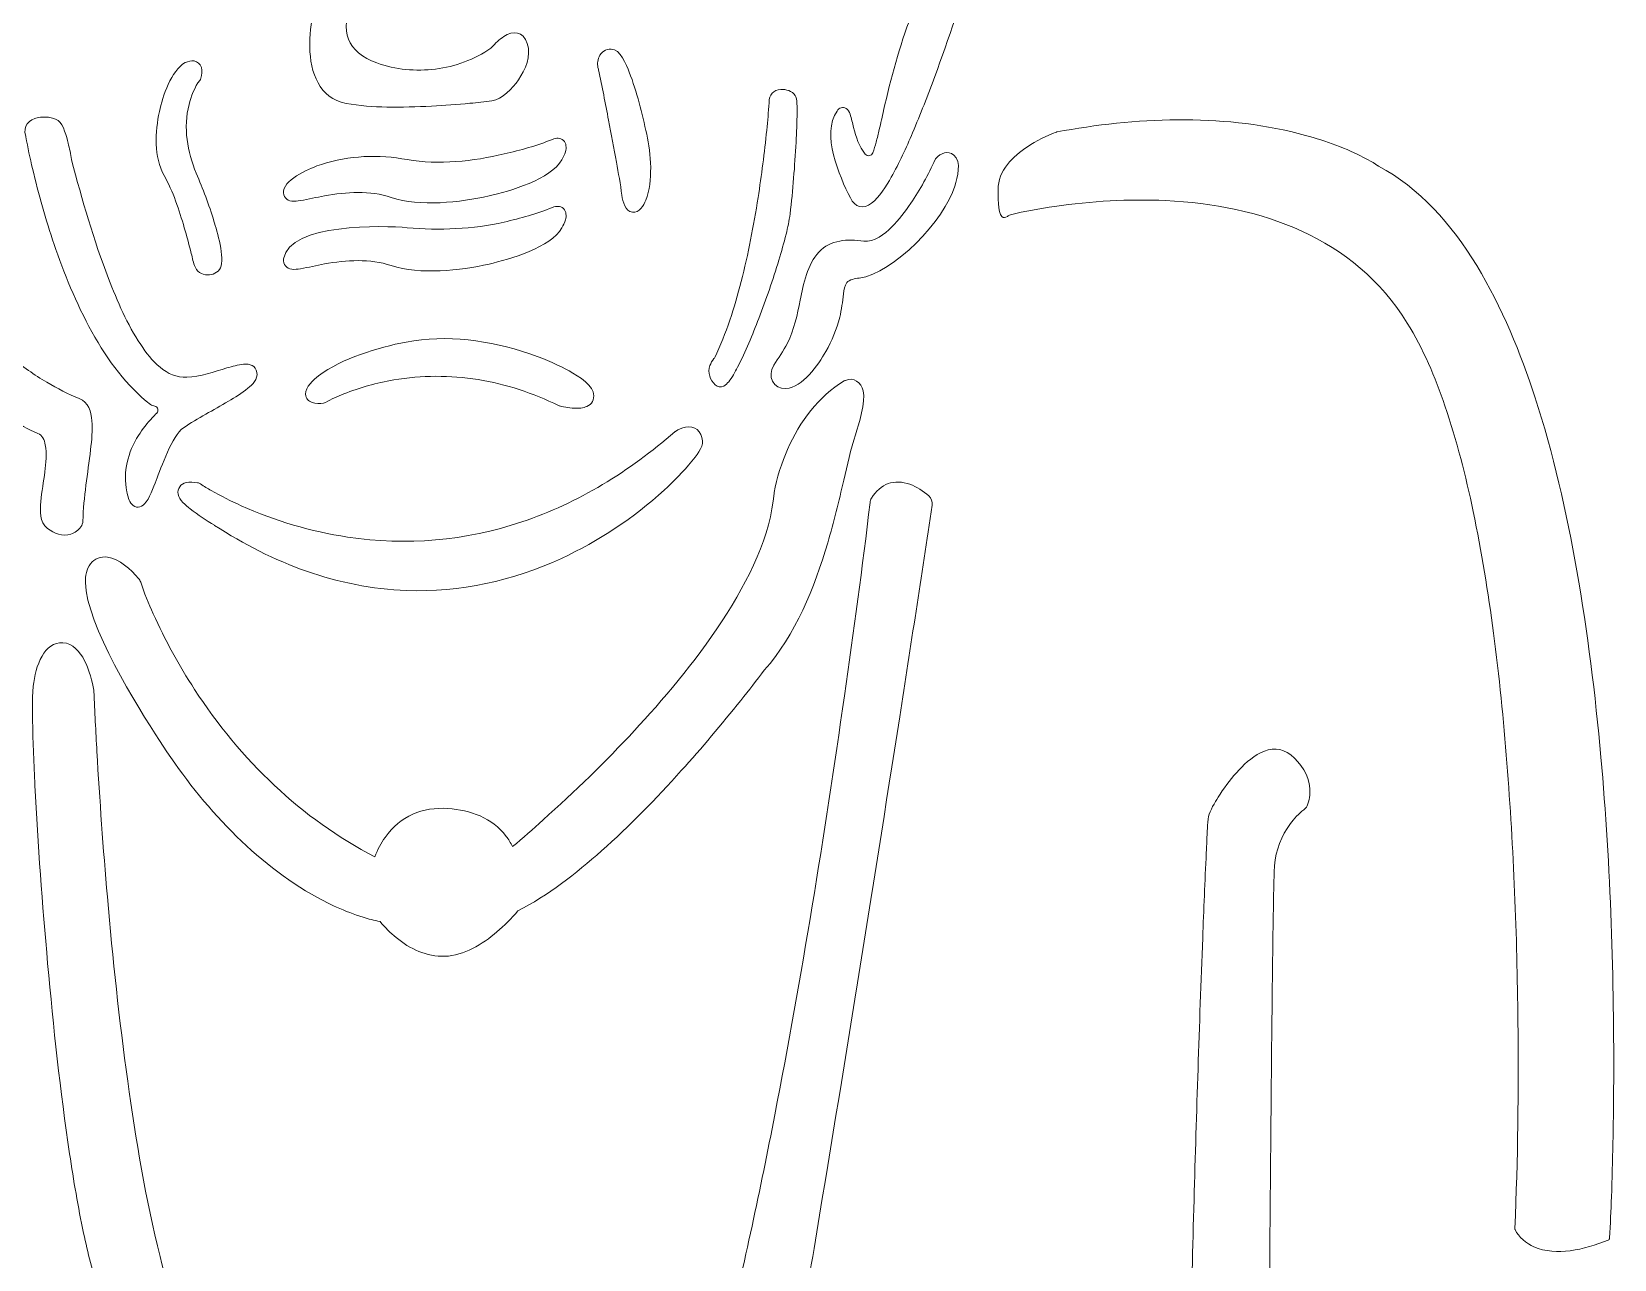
# Model space of a CAD drawing. Header units: millimetres. Extents: x -347 to 341, y -476 to 479.
# Drawn here: x -96.1 to 177.7, y 77.8 to 290.2 of the extents above; entities that cross this region are included whole.
import ezdxf

# ---------------------------------------------------------------- set-up
doc = ezdxf.new("R2010")
doc.units = ezdxf.units.MM
doc.header["$MEASUREMENT"] = 0
doc.layers.add('Layer 1', color=7, linetype='Continuous')

msp = doc.modelspace()

# ---------------------------------------------------------------- linework, layer by layer
at = {"layer": 'Layer 1', "color": 250, "lineweight": 9}
for points, knots in [([(-40.3305, 295.5556), (-34.9141, 301.8004), (-33.363, 315.746), (-32.7954, 323.9153), (-32.4737, 328.5502), (-32.3494, 333.1986), (-32.3734, 337.8457), (-32.3825, 339.8655), (-32.4098, 341.8869), (-32.5072, 343.904), (-32.5163, 344.1284), (-32.5828, 344.2983), (-32.7285, 344.4639), (-33.7911, 345.6886), (-35.1797, 345.8299), (-36.2011, 344.4804), (-36.594, 343.9601), (-36.9218, 343.2361), (-37.0978, 342.6032), (-37.1208, 342.5198), (-37.1295, 342.4485), (-37.1312, 342.362), (-37.166, 338.6985), (-37.5272, 335.0272), (-37.9506, 331.3927), (-38.4638, 326.9916), (-39.1223, 322.6132), (-39.9024, 318.2607), (-40.6126, 314.2891), (-41.411, 310.3296), (-42.4429, 306.4353), (-42.8297, 304.9801), (-43.2487, 303.532), (-43.7602, 302.1163), (-44.0714, 301.2527), (-44.44, 300.2753), (-44.9485, 299.5211), (-47.0369, 296.41), (-48.0792, 291.2819), (-48.0066, 287.5258), (-47.9214, 283.1473), (-46.3628, 278.6506), (-41.7357, 277.7796), (-39.4152, 277.3471), (-37.0204, 277.2106), (-34.6651, 277.1606), (-32.0882, 277.1072), (-29.5082, 277.1741), (-26.9343, 277.3093), (-24.7142, 277.4262), (-22.4984, 277.5914), (-20.284, 277.8039), (-19.014, 277.9252), (-17.7423, 278.0468), (-16.4793, 278.2364), (-14.7372, 278.4945), (-12.8918, 280.4295), (-11.9039, 281.8455), (-10.7004, 283.5693), (-9.6533, 286.0141), (-10.3618, 288.1556), (-11.0646, 290.2713), (-12.7688, 290.426), (-14.4517, 289.3273), (-15.191, 288.8462), (-15.9194, 288.1708), (-16.5023, 287.497), (-16.5509, 287.444), (-16.5962, 287.4028), (-16.6553, 287.3602), (-19.4678, 285.3387), (-22.8748, 284.1565), (-26.2545, 283.7318), (-29.6251, 283.3037), (-33.2005, 283.5997), (-36.4089, 284.7894), (-41.4624, 286.6591), (-43.1, 290.4061), (-40.4457, 295.39), (-40.4123, 295.4522), (-40.3775, 295.5025), (-40.3305, 295.5556)], [0, 0, 0, 0, 0.03703704, 0.03703704, 0.03703704, 0.07407407, 0.07407407, 0.07407407, 0.11111111, 0.11111111, 0.11111111, 0.14814815, 0.14814815, 0.14814815, 0.18518519, 0.18518519, 0.18518519, 0.22222222, 0.22222222, 0.22222222, 0.25925926, 0.25925926, 0.25925926, 0.2962963, 0.2962963, 0.2962963, 0.33333333, 0.33333333, 0.33333333, 0.37037037, 0.37037037, 0.37037037, 0.40740741, 0.40740741, 0.40740741, 0.44444444, 0.44444444, 0.44444444, 0.48148148, 0.48148148, 0.48148148, 0.51851852, 0.51851852, 0.51851852, 0.55555556, 0.55555556, 0.55555556, 0.59259259, 0.59259259, 0.59259259, 0.62962963, 0.62962963, 0.62962963, 0.66666667, 0.66666667, 0.66666667, 0.7037037, 0.7037037, 0.7037037, 0.74074074, 0.74074074, 0.74074074, 0.77777778, 0.77777778, 0.77777778, 0.81481481, 0.81481481, 0.81481481, 0.85185185, 0.85185185, 0.85185185, 0.88888889, 0.88888889, 0.88888889, 0.92592593, 0.92592593, 0.92592593, 0.96296296, 0.96296296, 0.96296296, 1, 1, 1, 1]), ([(48.0845, 269.02), (47.0557, 270.2613), (46.4867, 272.0476), (46.086, 273.6106), (45.887, 274.3786), (45.74, 275.1814), (45.4806, 275.9311), (45.3454, 276.3196), (45.1603, 276.6947), (44.8052, 276.9099), (44.2254, 277.2711), (43.5909, 277.0086), (43.2192, 276.467), (40.4493, 272.4392), (43.6138, 265.25), (45.5306, 261.4378), (46.3438, 259.814), (47.7598, 259.4437), (49.2015, 260.506), (50.5476, 261.5), (51.7771, 263.5367), (52.6056, 265.0105), (53.9989, 267.484), (55.1811, 270.0944), (56.3025, 272.7122), (57.6685, 275.9054), (58.9264, 279.1517), (60.1329, 282.4128), (62.5764, 289.0296), (64.8104, 295.736), (66.8623, 302.4941), (67.636, 305.0436), (68.3874, 307.5993), (69.0703, 310.1762), (69.3054, 311.0655), (69.5332, 311.9551), (69.7349, 312.8487), (69.8626, 313.4224), (69.9947, 314.0053), (70.0552, 314.5894), (70.4528, 318.4094), (70.7214, 322.2564), (70.7549, 326.1007), (70.7714, 327.9431), (70.7458, 329.8189), (70.5045, 331.6444), (70.3528, 332.7935), (70.0447, 334.5356), (69.075, 335.2579), (68.1506, 335.9425), (66.9684, 336.3915), (65.9166, 335.7256), (65.4902, 335.4539), (65.1125, 334.9789), (64.9456, 334.4886), (64.9195, 334.4156), (64.9043, 334.3504), (64.8952, 334.2744), (64.3066, 329.1753), (63.5127, 324.1005), (62.6251, 319.0514), (61.8297, 314.5259), (60.9327, 310.0184), (59.8569, 305.5535), (58.8294, 301.2906), (57.6564, 297.0169), (56.0643, 292.9408), (53.9942, 287.6335), (52.5451, 282.1411), (51.2808, 276.5761), (51.0304, 275.4713), (50.7983, 274.3634), (50.5358, 273.2602), (50.3624, 272.5288), (50.1803, 271.7956), (49.9833, 271.0702), (49.8147, 270.4634), (49.634, 269.8319), (49.4066, 269.2447), (49.3019, 268.9744), (49.0846, 268.7923), (48.8069, 268.7453), (48.5292, 268.6997), (48.2683, 268.7953), (48.0845, 269.02)], [0, 0, 0, 0, 0.03571429, 0.03571429, 0.03571429, 0.07142857, 0.07142857, 0.07142857, 0.10714286, 0.10714286, 0.10714286, 0.14285714, 0.14285714, 0.14285714, 0.17857143, 0.17857143, 0.17857143, 0.21428571, 0.21428571, 0.21428571, 0.25, 0.25, 0.25, 0.28571429, 0.28571429, 0.28571429, 0.32142857, 0.32142857, 0.32142857, 0.35714286, 0.35714286, 0.35714286, 0.39285714, 0.39285714, 0.39285714, 0.42857143, 0.42857143, 0.42857143, 0.46428571, 0.46428571, 0.46428571, 0.5, 0.5, 0.5, 0.53571429, 0.53571429, 0.53571429, 0.57142857, 0.57142857, 0.57142857, 0.60714286, 0.60714286, 0.60714286, 0.64285714, 0.64285714, 0.64285714, 0.67857143, 0.67857143, 0.67857143, 0.71428571, 0.71428571, 0.71428571, 0.75, 0.75, 0.75, 0.78571429, 0.78571429, 0.78571429, 0.82142857, 0.82142857, 0.82142857, 0.85714286, 0.85714286, 0.85714286, 0.89285714, 0.89285714, 0.89285714, 0.92857143, 0.92857143, 0.92857143, 0.96428571, 0.96428571, 0.96428571, 1, 1, 1, 1]), ([(-67.0405, 281.7617), (-66.9465, 281.8803), (-66.8871, 281.9911), (-66.8431, 282.1398), (-66.6688, 282.7348), (-66.5532, 283.4159), (-66.7523, 284.02), (-66.9509, 284.6194), (-67.4229, 285.0201), (-68.0253, 285.1205), (-68.5051, 285.1962), (-69.065, 285.0718), (-69.5005, 284.861), (-69.5187, 284.8532), (-69.537, 284.8441), (-69.5566, 284.8336), (-71.994, 283.4693), (-73.4647, 279.0074), (-74.0306, 276.3575), (-74.753, 272.9703), (-74.9807, 268.425), (-73.2201, 265.3396), (-71.6615, 262.6065), (-70.5948, 259.2782), (-69.7086, 256.2461), (-69.3079, 254.8771), (-68.9389, 253.4993), (-68.5825, 252.1167), (-68.3791, 251.3274), (-68.2091, 250.5186), (-67.9497, 249.7493), (-67.602, 248.7279), (-66.7171, 248.1224), (-65.6853, 248.1025), (-64.8186, 248.0859), (-63.8777, 248.5001), (-63.4756, 249.3364), (-62.6742, 251.0058), (-64.0506, 255.7241), (-64.5774, 257.4209), (-65.4501, 260.236), (-66.5184, 262.9995), (-67.6459, 265.7116), (-69.2015, 269.4525), (-69.9042, 273.5866), (-68.8994, 277.587), (-68.5686, 278.9013), (-67.8797, 280.7207), (-67.0405, 281.7617)], [0, 0, 0, 0, 0.0625, 0.0625, 0.0625, 0.125, 0.125, 0.125, 0.1875, 0.1875, 0.1875, 0.25, 0.25, 0.25, 0.3125, 0.3125, 0.3125, 0.375, 0.375, 0.375, 0.4375, 0.4375, 0.4375, 0.5, 0.5, 0.5, 0.5625, 0.5625, 0.5625, 0.625, 0.625, 0.625, 0.6875, 0.6875, 0.6875, 0.75, 0.75, 0.75, 0.8125, 0.8125, 0.8125, 0.875, 0.875, 0.875, 0.9375, 0.9375, 0.9375, 1, 1, 1, 1]), ([(1.9809, 283.6028), (2.5667, 280.6964), (3.1374, 277.7813), (3.6973, 274.8675), (4.1618, 272.4544), (4.6186, 270.0397), (5.0541, 267.6209), (5.3954, 265.7207), (5.74, 263.8205), (6.0025, 261.9068), (6.1542, 260.8006), (6.5506, 259.1295), (7.8267, 258.9535), (9.0197, 258.7883), (9.7678, 260.0827), (10.1472, 261.0675), (11.4037, 264.3503), (11.0577, 269.0669), (10.3006, 272.4467), (9.4931, 276.051), (8.6082, 279.7676), (7.2699, 283.199), (6.7766, 284.4616), (5.7126, 287.1889), (4.1206, 287.1889), (3.21, 287.1889), (2.4394, 286.6791), (2.0447, 285.8276), (1.7471, 285.184), (1.6957, 284.3981), (1.9444, 283.7288), (1.9596, 283.6862), (1.9718, 283.6497), (1.9809, 283.6028)], [0, 0, 0, 0, 0.09090909, 0.09090909, 0.09090909, 0.18181818, 0.18181818, 0.18181818, 0.27272727, 0.27272727, 0.27272727, 0.36363636, 0.36363636, 0.36363636, 0.45454545, 0.45454545, 0.45454545, 0.54545455, 0.54545455, 0.54545455, 0.63636364, 0.63636364, 0.63636364, 0.72727273, 0.72727273, 0.72727273, 0.81818182, 0.81818182, 0.81818182, 0.90909091, 0.90909091, 0.90909091, 1, 1, 1, 1]), ([(21.9361, 233.6488), (21.6432, 233.3089), (21.3851, 232.8686), (21.2381, 232.4392), (20.8039, 231.1796), (21.2334, 229.9896), (22.1439, 229.0973), (22.5537, 228.6939), (23.1244, 228.6392), (23.6221, 228.8926), (23.9559, 229.0612), (24.2397, 229.3463), (24.4779, 229.6362), (25.0851, 230.3738), (25.5827, 231.2948), (26.026, 232.1479), (27.4343, 234.8614), (28.5925, 237.7417), (29.6865, 240.6041), (30.9583, 243.9217), (32.1283, 247.2862), (33.1635, 250.6916), (33.6142, 252.1714), (34.0389, 253.6601), (34.4079, 255.1639), (34.6917, 256.3174), (34.9542, 257.4875), (35.0955, 258.6683), (35.5901, 262.7809), (35.9087, 266.9225), (36.1334, 271.061), (36.2273, 272.7744), (36.3064, 274.4864), (36.3155, 276.2027), (36.3199, 276.9177), (36.3733, 278.578), (35.9787, 279.173), (35.4719, 279.9345), (34.3397, 280.2548), (33.4896, 280.2018), (32.2786, 280.1274), (31.3833, 279.276), (31.4681, 277.9769), (31.4711, 277.936), (31.4711, 277.9056), (31.4681, 277.8661), (31.3634, 276.297), (31.2133, 274.7306), (31.0569, 273.1646), (30.6653, 269.2612), (30.1707, 265.3669), (29.5635, 261.4909), (28.8003, 256.606), (27.8654, 251.7403), (26.6332, 246.9585), (25.4827, 242.4888), (24.0684, 237.9603), (22.053, 233.8248), (22.0196, 233.7579), (21.9848, 233.7035), (21.9361, 233.6488)], [0, 0, 0, 0, 0.05, 0.05, 0.05, 0.1, 0.1, 0.1, 0.15, 0.15, 0.15, 0.2, 0.2, 0.2, 0.25, 0.25, 0.25, 0.3, 0.3, 0.3, 0.35, 0.35, 0.35, 0.4, 0.4, 0.4, 0.45, 0.45, 0.45, 0.5, 0.5, 0.5, 0.55, 0.55, 0.55, 0.6, 0.6, 0.6, 0.65, 0.65, 0.65, 0.7, 0.7, 0.7, 0.75, 0.75, 0.75, 0.8, 0.8, 0.8, 0.85, 0.85, 0.85, 0.9, 0.9, 0.9, 0.95, 0.95, 0.95, 1, 1, 1, 1]), ([(-87.6059, 204.5318), (-88.0154, 203.9521), (-88.6786, 203.4996), (-89.3297, 203.2871), (-90.7852, 202.8107), (-92.2192, 203.3648), (-93.3926, 204.2798), (-94.7522, 205.339), (-94.6991, 207.3378), (-94.5488, 208.916), (-94.3836, 210.6385), (-94.0541, 212.3566), (-93.8403, 214.0746), (-93.6595, 215.5163), (-93.4909, 217.2783), (-93.7612, 218.7109), (-93.9268, 219.5897), (-94.2393, 220.3604), (-95.0829, 220.7036), (-98.3339, 222.0298), (-101.539, 224.5249), (-104.4423, 226.5464), (-106.9479, 228.2885), (-110.2181, 230.5089), (-113.2201, 231.0627), (-116.0126, 231.5847), (-118.1037, 235.4594), (-119.268, 237.8512), (-121.1617, 241.7333), (-122.646, 246.0705), (-123.9286, 250.2091), (-125.2547, 254.4933), (-126.4251, 258.8565), (-127.4387, 263.2316), (-127.8316, 264.927), (-128.205, 266.6296), (-128.53, 268.3415), (-128.7361, 269.4359), (-128.9547, 270.6073), (-129.0473, 271.7182), (-129.1399, 272.8565), (-129.1611, 274.189), (-128.8169, 275.2848), (-128.4813, 276.3531), (-127.762, 277.218), (-126.6585, 277.4231), (-125.1942, 277.6961), (-123.7052, 276.5852), (-123.065, 275.2695), (-123.0028, 275.1422), (-122.9616, 275.0253), (-122.9285, 274.8871), (-121.6307, 269.4433), (-120.1725, 263.98), (-118.6152, 258.6136), (-117.4465, 254.5859), (-116.1991, 250.5203), (-114.7301, 246.5986), (-114.0928, 244.9005), (-112.5721, 240.9319), (-111.3247, 239.6706), (-109.6401, 237.9725), (-108.1997, 237.3471), (-105.9522, 236.8602), (-103.4527, 236.3183), (-101.6376, 235.9328), (-99.6526, 234.0177), (-97.868, 232.2949), (-95.6019, 230.7897), (-93.4804, 229.542), (-91.7276, 228.5118), (-89.7683, 227.4644), (-87.8836, 226.7207), (-86.3294, 226.1048), (-85.8105, 224.4641), (-85.6858, 222.8842), (-85.554, 221.2709), (-85.7436, 219.4772), (-85.9318, 217.8716), (-86.4115, 213.7678), (-87.1461, 209.6857), (-87.2704, 205.5454), (-87.2826, 205.1616), (-87.3903, 204.8396), (-87.6059, 204.5318)], [0, 0, 0, 0, 0.03571429, 0.03571429, 0.03571429, 0.07142857, 0.07142857, 0.07142857, 0.10714286, 0.10714286, 0.10714286, 0.14285714, 0.14285714, 0.14285714, 0.17857143, 0.17857143, 0.17857143, 0.21428571, 0.21428571, 0.21428571, 0.25, 0.25, 0.25, 0.28571429, 0.28571429, 0.28571429, 0.32142857, 0.32142857, 0.32142857, 0.35714286, 0.35714286, 0.35714286, 0.39285714, 0.39285714, 0.39285714, 0.42857143, 0.42857143, 0.42857143, 0.46428571, 0.46428571, 0.46428571, 0.5, 0.5, 0.5, 0.53571429, 0.53571429, 0.53571429, 0.57142857, 0.57142857, 0.57142857, 0.60714286, 0.60714286, 0.60714286, 0.64285714, 0.64285714, 0.64285714, 0.67857143, 0.67857143, 0.67857143, 0.71428571, 0.71428571, 0.71428571, 0.75, 0.75, 0.75, 0.78571429, 0.78571429, 0.78571429, 0.82142857, 0.82142857, 0.82142857, 0.85714286, 0.85714286, 0.85714286, 0.89285714, 0.89285714, 0.89285714, 0.92857143, 0.92857143, 0.92857143, 0.96428571, 0.96428571, 0.96428571, 1, 1, 1, 1]), ([(-89.2175, 268.0864), (-89.3797, 269.0291), (-89.5801, 269.964), (-89.8078, 270.8881), (-90.072, 271.9716), (-90.5971, 274.1509), (-91.5181, 274.8141), (-92.3817, 275.4348), (-93.9768, 275.5199), (-94.9829, 275.3304), (-96.578, 275.0314), (-97.7129, 273.8596), (-97.1548, 272.1159), (-97.144, 272.0811), (-97.1365, 272.0507), (-97.1304, 272.0159), (-96.8041, 270.1627), (-96.3929, 268.325), (-95.9634, 266.4947), (-94.9238, 262.0676), (-93.6869, 257.6878), (-92.2269, 253.3915), (-88.9672, 243.7987), (-83.6342, 231.8624), (-75.5588, 225.7115), (-75.4284, 225.6098), (-75.3054, 225.5554), (-75.1459, 225.5203), (-75.0263, 225.4946), (-74.9064, 225.4642), (-74.7895, 225.4338), (-74.5391, 225.3625), (-74.3584, 225.1713), (-74.2949, 224.9135), (-74.231, 224.654), (-74.3009, 224.3972), (-74.4874, 224.209), (-74.7425, 223.9573), (-74.9942, 223.7009), (-75.2385, 223.4353), (-76.122, 222.4805), (-76.94, 221.4591), (-77.6394, 220.3499), (-79.4957, 217.4087), (-80.3515, 214.102), (-79.6487, 210.6145), (-79.5062, 209.91), (-79.2832, 208.9738), (-78.7976, 208.4366), (-78.1449, 207.7112), (-77.2238, 207.8173), (-76.5832, 208.5018), (-75.7713, 209.3684), (-75.0429, 211.4034), (-74.6013, 212.5417), (-73.7164, 214.8288), (-71.7892, 220.3364), (-69.8694, 221.6473), (-67.3743, 223.3532), (-64.6804, 224.7114), (-62.0917, 226.2518), (-60.9382, 226.935), (-59.7604, 227.6482), (-58.7147, 228.5027), (-57.9271, 229.1446), (-56.9392, 230.1065), (-57.1456, 231.2556), (-57.3612, 232.4422), (-58.4217, 232.7656), (-59.457, 232.6774), (-60.4115, 232.5956), (-61.4115, 232.2888), (-62.3312, 232.0158), (-64.57, 231.3496), (-66.9388, 230.5302), (-69.2775, 230.4194), (-72.8228, 230.2464), (-75.4132, 233.2862), (-77.2539, 236.0541), (-79.567, 239.5328), (-81.3181, 243.5723), (-82.8237, 247.4909), (-85.3932, 254.1669), (-87.3964, 261.0888), (-89.2037, 268.0229), (-89.2098, 268.0442), (-89.2145, 268.0625), (-89.2175, 268.0864)], [0, 0, 0, 0, 0.03448276, 0.03448276, 0.03448276, 0.06896552, 0.06896552, 0.06896552, 0.10344828, 0.10344828, 0.10344828, 0.13793103, 0.13793103, 0.13793103, 0.17241379, 0.17241379, 0.17241379, 0.20689655, 0.20689655, 0.20689655, 0.24137931, 0.24137931, 0.24137931, 0.27586207, 0.27586207, 0.27586207, 0.31034483, 0.31034483, 0.31034483, 0.34482759, 0.34482759, 0.34482759, 0.37931034, 0.37931034, 0.37931034, 0.4137931, 0.4137931, 0.4137931, 0.44827586, 0.44827586, 0.44827586, 0.48275862, 0.48275862, 0.48275862, 0.51724138, 0.51724138, 0.51724138, 0.55172414, 0.55172414, 0.55172414, 0.5862069, 0.5862069, 0.5862069, 0.62068966, 0.62068966, 0.62068966, 0.65517241, 0.65517241, 0.65517241, 0.68965517, 0.68965517, 0.68965517, 0.72413793, 0.72413793, 0.72413793, 0.75862069, 0.75862069, 0.75862069, 0.79310345, 0.79310345, 0.79310345, 0.82758621, 0.82758621, 0.82758621, 0.86206897, 0.86206897, 0.86206897, 0.89655172, 0.89655172, 0.89655172, 0.93103448, 0.93103448, 0.93103448, 0.96551724, 0.96551724, 0.96551724, 1, 1, 1, 1]), ([(73.2119, 258.5045), (75.731, 259.1373), (78.3096, 259.5728), (80.8758, 259.9536), (87.2179, 260.8902), (93.677, 261.2787), (100.0782, 260.9736), (116.4399, 260.1918), (132.613, 254.7224), (141.8947, 239.7814), (144.6355, 235.3743), (146.7225, 230.3768), (148.4128, 225.446), (150.4495, 219.5001), (152.0081, 213.334), (153.2998, 207.1723), (154.7567, 200.2338), (155.8828, 193.2041), (156.8069, 186.1669), (157.7904, 178.6865), (158.5415, 171.1699), (159.1348, 163.6486), (160.3065, 148.8107), (160.8772, 133.8911), (161.0306, 119.0076), (161.1536, 107.0852), (161.0275, 95.1006), (160.5008, 83.1891), (160.4964, 83.107), (160.5069, 83.06), (160.5373, 82.984), (161.088, 81.697), (162.5692, 80.5679), (163.7849, 80.0232), (165.7486, 79.1461), (167.9782, 79.0657), (170.074, 79.3373), (172.3063, 79.6242), (174.5298, 80.3114), (176.6239, 81.1493), (176.7986, 81.222), (176.8895, 81.351), (176.9003, 81.544), (177.0382, 83.9189), (177.1294, 86.2954), (177.2145, 88.669), (177.4345, 94.8337), (177.5527, 101.0012), (177.5936, 107.1673), (177.7166, 126.362), (177.0959, 145.5875), (175.3887, 164.7048), (174.4251, 175.5072), (173.1047, 186.2825), (171.2275, 196.9558), (169.4425, 207.1088), (167.1602, 217.2222), (163.967, 227.0062), (159.126, 241.8455), (150.9746, 259.4589), (136.9381, 266.9272), (136.8898, 266.9515), (136.8503, 266.9759), (136.8063, 267.0059), (135.7346, 267.7526), (134.5115, 268.3703), (133.3428, 268.9335), (130.0361, 270.5255), (126.5213, 271.703), (122.9821, 272.5984), (109.4798, 276.0102), (94.8196, 275.3925), (81.2278, 272.8369), (81.2065, 272.8308), (81.1886, 272.8291), (81.1673, 272.8217), (79.4628, 272.2237), (77.6707, 271.2905), (76.1544, 270.2887), (73.6852, 268.6527), (71.0782, 266.1592), (71.0782, 262.8751), (71.0782, 261.9129), (71.037, 258.9157), (71.755, 258.2237), (72.054, 257.9352), (72.3865, 257.9733), (72.6912, 258.2328), (72.849, 258.3676), (73.0115, 258.4528), (73.2119, 258.5045)], [0, 0, 0, 0, 0.03333333, 0.03333333, 0.03333333, 0.06666667, 0.06666667, 0.06666667, 0.1, 0.1, 0.1, 0.13333333, 0.13333333, 0.13333333, 0.16666667, 0.16666667, 0.16666667, 0.2, 0.2, 0.2, 0.23333333, 0.23333333, 0.23333333, 0.26666667, 0.26666667, 0.26666667, 0.3, 0.3, 0.3, 0.33333333, 0.33333333, 0.33333333, 0.36666667, 0.36666667, 0.36666667, 0.4, 0.4, 0.4, 0.43333333, 0.43333333, 0.43333333, 0.46666667, 0.46666667, 0.46666667, 0.5, 0.5, 0.5, 0.53333333, 0.53333333, 0.53333333, 0.56666667, 0.56666667, 0.56666667, 0.6, 0.6, 0.6, 0.63333333, 0.63333333, 0.63333333, 0.66666667, 0.66666667, 0.66666667, 0.7, 0.7, 0.7, 0.73333333, 0.73333333, 0.73333333, 0.76666667, 0.76666667, 0.76666667, 0.8, 0.8, 0.8, 0.83333333, 0.83333333, 0.83333333, 0.86666667, 0.86666667, 0.86666667, 0.9, 0.9, 0.9, 0.93333333, 0.93333333, 0.93333333, 0.96666667, 0.96666667, 0.96666667, 1, 1, 1, 1]), ([(-6.0064, 271.5651), (-8.6894, 270.4843), (-11.5623, 269.6832), (-14.37, 269.0335), (-19.7212, 267.7982), (-25.7156, 267.0864), (-31.152, 268.0699), (-36.0386, 268.9548), (-41.2576, 268.8044), (-46.0033, 267.2354), (-47.7893, 266.6464), (-52.1769, 264.8527), (-52.5276, 262.6701), (-52.6837, 261.699), (-52.0191, 260.981), (-51.116, 260.8719), (-50.6396, 260.8158), (-50.1085, 260.8932), (-49.6365, 260.9736), (-48.237, 261.2057), (-46.8561, 261.5426), (-45.4601, 261.7899), (-41.6749, 262.4623), (-37.6032, 262.7447), (-33.8928, 261.5169), (-28.9528, 259.8823), (-21.9791, 260.6486), (-16.9712, 261.7838), (-13.5125, 262.57), (-6.225, 264.6885), (-4.3687, 268.032), (-4.1305, 268.4628), (-3.9028, 268.9409), (-3.7649, 269.416), (-3.5707, 270.0778), (-3.598, 270.8654), (-4.1123, 271.3661), (-4.6299, 271.8746), (-5.3779, 271.8307), (-5.9972, 271.5665), (-6.0003, 271.5665), (-6.0033, 271.5651), (-6.0064, 271.5651)], [0, 0, 0, 0, 0.07142857, 0.07142857, 0.07142857, 0.14285714, 0.14285714, 0.14285714, 0.21428571, 0.21428571, 0.21428571, 0.28571429, 0.28571429, 0.28571429, 0.35714286, 0.35714286, 0.35714286, 0.42857143, 0.42857143, 0.42857143, 0.5, 0.5, 0.5, 0.57142857, 0.57142857, 0.57142857, 0.64285714, 0.64285714, 0.64285714, 0.71428571, 0.71428571, 0.71428571, 0.78571429, 0.78571429, 0.78571429, 0.85714286, 0.85714286, 0.85714286, 0.92857143, 0.92857143, 0.92857143, 1, 1, 1, 1]), ([(60.3593, 268.3067), (60.2985, 268.2338), (60.2576, 268.1672), (60.2181, 268.079), (59.045, 265.4686), (57.5712, 262.8674), (55.9822, 260.506), (55.0112, 259.066), (53.9107, 257.6301), (52.692, 256.4056), (51.4734, 255.1808), (49.6492, 253.6888), (47.8372, 253.9513), (45.0873, 254.3537), (42.1096, 254.249), (40.0564, 252.0468), (38.1458, 249.9996), (37.3413, 246.4895), (36.8466, 243.7727), (36.3868, 241.2491), (35.7675, 238.5887), (34.6309, 236.2956), (33.9585, 234.9387), (33.0541, 233.7761), (32.2726, 232.4922), (31.1252, 230.6029), (32.1513, 228.3402), (34.3927, 228.4736), (37.2899, 228.6405), (39.9425, 232.5304), (41.2825, 234.8887), (42.336, 236.7403), (43.1675, 238.6979), (43.6804, 240.7846), (44.0085, 242.1232), (44.1646, 243.4801), (44.3423, 244.8474), (44.4196, 245.4377), (44.5305, 246.3256), (44.9082, 246.7807), (45.3559, 247.3166), (46.3712, 247.4909), (47.0314, 247.5713), (53.058, 248.3136), (61.798, 257.6696), (63.6191, 263.4914), (64.0742, 264.9497), (64.8057, 267.7013), (63.4292, 268.8575), (62.4778, 269.6589), (61.0952, 269.1943), (60.3593, 268.3067)], [0, 0, 0, 0, 0.05882353, 0.05882353, 0.05882353, 0.11764706, 0.11764706, 0.11764706, 0.17647059, 0.17647059, 0.17647059, 0.23529412, 0.23529412, 0.23529412, 0.29411765, 0.29411765, 0.29411765, 0.35294118, 0.35294118, 0.35294118, 0.41176471, 0.41176471, 0.41176471, 0.47058824, 0.47058824, 0.47058824, 0.52941176, 0.52941176, 0.52941176, 0.58823529, 0.58823529, 0.58823529, 0.64705882, 0.64705882, 0.64705882, 0.70588235, 0.70588235, 0.70588235, 0.76470588, 0.76470588, 0.76470588, 0.82352941, 0.82352941, 0.82352941, 0.88235294, 0.88235294, 0.88235294, 0.94117647, 0.94117647, 0.94117647, 1, 1, 1, 1]), ([(-6.0064, 259.7806), (-8.6894, 258.7001), (-11.5623, 257.8987), (-14.37, 257.2506), (-19.7212, 256.011), (-25.6548, 255.7893), (-31.152, 256.2857), (-35.1432, 256.6469), (-51.5289, 257.1097), (-52.5276, 250.8858), (-52.6837, 249.9131), (-52.0191, 249.1968), (-51.116, 249.0874), (-50.6396, 249.0313), (-50.1085, 249.1087), (-49.6365, 249.1891), (-48.237, 249.4215), (-46.8561, 249.7567), (-45.4601, 250.0057), (-41.6749, 250.6781), (-37.6032, 250.9602), (-33.8928, 249.7324), (-28.9528, 248.0981), (-21.9791, 248.8613), (-16.9712, 249.9996), (-13.5125, 250.7858), (-6.225, 252.9043), (-4.3687, 256.2475), (-4.1305, 256.6773), (-3.9028, 257.1554), (-3.7649, 257.6301), (-3.5707, 258.2933), (-3.598, 259.0812), (-4.1123, 259.585), (-4.6299, 260.0904), (-5.3779, 260.0462), (-5.9972, 259.7823), (-6.0003, 259.7806), (-6.0033, 259.7806), (-6.0064, 259.7806)], [0, 0, 0, 0, 0.07692308, 0.07692308, 0.07692308, 0.15384615, 0.15384615, 0.15384615, 0.23076923, 0.23076923, 0.23076923, 0.30769231, 0.30769231, 0.30769231, 0.38461538, 0.38461538, 0.38461538, 0.46153846, 0.46153846, 0.46153846, 0.53846154, 0.53846154, 0.53846154, 0.61538462, 0.61538462, 0.61538462, 0.69230769, 0.69230769, 0.69230769, 0.76923077, 0.76923077, 0.76923077, 0.84615385, 0.84615385, 0.84615385, 0.92307692, 0.92307692, 0.92307692, 1, 1, 1, 1]), ([(-4.9515, 225.5037), (-4.8941, 225.4764), (-4.8424, 225.4568), (-4.7833, 225.4429), (-3.868, 225.2125), (-2.8544, 225.0621), (-1.9134, 225.0561), (-1.2154, 225.05), (-0.4139, 225.1304), (0.1993, 225.5007), (1.0446, 226.0153), (1.2842, 226.9258), (1.0186, 227.8773), (0.5831, 229.4372), (-2.402, 231.134), (-3.7028, 231.8172), (-5.73, 232.8808), (-7.9535, 233.8035), (-10.1132, 234.5319), (-16.7753, 236.7811), (-24.3939, 237.8451), (-31.3263, 236.5048), (-36.1737, 235.5685), (-42.4686, 233.6957), (-46.4784, 230.6576), (-47.3677, 229.9808), (-48.7881, 228.7574), (-48.7289, 227.4826), (-48.6938, 226.7603), (-48.2174, 226.2626), (-47.5785, 226.0423), (-46.97, 225.8332), (-46.2338, 225.8619), (-45.6057, 225.9393), (-45.4797, 225.9528), (-45.3871, 225.9849), (-45.2779, 226.0501), (-44.2762, 226.6359), (-43.1791, 227.1032), (-42.106, 227.5343), (-39.3301, 228.6466), (-36.421, 229.4389), (-33.486, 229.9427), (-28.6446, 230.7684), (-23.735, 230.7897), (-18.888, 230.0126), (-14.0497, 229.2372), (-9.3678, 227.6877), (-4.9515, 225.5037)], [0, 0, 0, 0, 0.0625, 0.0625, 0.0625, 0.125, 0.125, 0.125, 0.1875, 0.1875, 0.1875, 0.25, 0.25, 0.25, 0.3125, 0.3125, 0.3125, 0.375, 0.375, 0.375, 0.4375, 0.4375, 0.4375, 0.5, 0.5, 0.5, 0.5625, 0.5625, 0.5625, 0.625, 0.625, 0.625, 0.6875, 0.6875, 0.6875, 0.75, 0.75, 0.75, 0.8125, 0.8125, 0.8125, 0.875, 0.875, 0.875, 0.9375, 0.9375, 0.9375, 1, 1, 1, 1]), ([(30.6396, 179.7687), (29.3253, 177.9946), (27.9488, 176.2478), (26.5741, 174.524), (23.2609, 170.3685), (19.8295, 166.3043), (16.2829, 162.3661), (11.9136, 157.5173), (7.326, 152.7946), (2.462, 148.48), (-1.8844, 144.6235), (-6.8439, 140.7144), (-12.0191, 138.1101), (-13.0726, 136.8201), (-14.3913, 135.5288), (-15.6191, 134.48), (-18.1322, 132.3325), (-21.3176, 130.3702), (-24.6517, 130.258), (-27.7645, 130.1502), (-30.68, 131.528), (-33.0778, 133.5073), (-34.008, 134.2736), (-35.0277, 135.2645), (-35.8369, 136.2707), (-36.8231, 136.4454), (-37.861, 136.7319), (-38.7672, 137.0127), (-41.8722, 137.9675), (-44.9029, 139.3774), (-47.7302, 141.0087), (-58.4369, 147.1913), (-67.2378, 157.1092), (-74.0154, 167.5699), (-77.8002, 173.413), (-86.6663, 187.5982), (-86.818, 194.9205), (-86.841, 196.0483), (-86.6528, 197.241), (-85.9547, 198.141), (-85.2259, 199.079), (-84.141, 199.4506), (-83.0058, 199.2989), (-80.963, 199.0273), (-78.9402, 197.1409), (-77.6168, 195.6141), (-77.4499, 195.4185), (-77.3391, 195.2225), (-77.26, 194.9769), (-76.6714, 193.1541), (-75.8595, 191.2539), (-75.0824, 189.5132), (-73.0532, 184.9712), (-70.6327, 180.5671), (-67.9345, 176.4194), (-59.9759, 164.1902), (-49.4891, 154.0497), (-36.7488, 147.4782), (-36.2754, 148.6925), (-35.6335, 149.8882), (-34.9733, 150.8201), (-32.3507, 154.5278), (-28.4777, 156.1212), (-24.0993, 155.8205), (-20.2645, 155.5566), (-16.4431, 154.2501), (-14.0041, 151.0039), (-13.6219, 150.4967), (-13.2456, 149.8821), (-12.9266, 149.228), (-11.1359, 150.7275), (-9.3709, 152.2847), (-7.6393, 153.8325), (-2.1577, 158.7377), (3.1556, 163.8973), (8.1804, 169.3032), (17.5381, 179.3788), (31.2133, 196.1044), (32.3195, 210.3216), (32.3256, 210.3777), (32.3317, 210.4277), (32.3395, 210.4838), (32.7415, 212.9046), (33.696, 215.7076), (34.6657, 217.9216), (36.7828, 222.7599), (39.9865, 227.1079), (44.4818, 229.7788), (44.544, 229.8153), (44.597, 229.8427), (44.6626, 229.8714), (46.0495, 230.4877), (47.4125, 229.542), (47.7463, 228.079), (48.2092, 226.0697), (47.0253, 222.3622), (46.4121, 220.482), (45.585, 217.9537), (45.0008, 215.1899), (44.3892, 212.5934), (43.5378, 208.9633), (42.6607, 205.3542), (41.6089, 201.7833), (39.3128, 194.0025), (36.0334, 185.8027), (30.6396, 179.7687)], [0, 0, 0, 0, 0.02857143, 0.02857143, 0.02857143, 0.05714286, 0.05714286, 0.05714286, 0.08571429, 0.08571429, 0.08571429, 0.11428571, 0.11428571, 0.11428571, 0.14285714, 0.14285714, 0.14285714, 0.17142857, 0.17142857, 0.17142857, 0.2, 0.2, 0.2, 0.22857143, 0.22857143, 0.22857143, 0.25714286, 0.25714286, 0.25714286, 0.28571429, 0.28571429, 0.28571429, 0.31428571, 0.31428571, 0.31428571, 0.34285714, 0.34285714, 0.34285714, 0.37142857, 0.37142857, 0.37142857, 0.4, 0.4, 0.4, 0.42857143, 0.42857143, 0.42857143, 0.45714286, 0.45714286, 0.45714286, 0.48571429, 0.48571429, 0.48571429, 0.51428571, 0.51428571, 0.51428571, 0.54285714, 0.54285714, 0.54285714, 0.57142857, 0.57142857, 0.57142857, 0.6, 0.6, 0.6, 0.62857143, 0.62857143, 0.62857143, 0.65714286, 0.65714286, 0.65714286, 0.68571429, 0.68571429, 0.68571429, 0.71428571, 0.71428571, 0.71428571, 0.74285714, 0.74285714, 0.74285714, 0.77142857, 0.77142857, 0.77142857, 0.8, 0.8, 0.8, 0.82857143, 0.82857143, 0.82857143, 0.85714286, 0.85714286, 0.85714286, 0.88571429, 0.88571429, 0.88571429, 0.91428571, 0.91428571, 0.91428571, 0.94285714, 0.94285714, 0.94285714, 0.97142857, 0.97142857, 0.97142857, 1, 1, 1, 1]), ([(-64.4622, 204.7974), (-54.3744, 198.2336), (-43.2061, 193.9721), (-31.2354, 193.5335), (-22.0278, 193.1967), (-12.8523, 195.2151), (-4.4434, 199.0925), (1.9613, 202.0414), (8.0544, 206.0796), (13.3113, 210.8922), (15.0037, 212.4417), (16.6471, 214.0929), (18.104, 215.8836), (18.7598, 216.6894), (20.0816, 218.2798), (19.9616, 219.3998), (19.7825, 221.0858), (18.6382, 222.1223), (16.9931, 221.8024), (16.4059, 221.6855), (15.7562, 221.3895), (15.2602, 221.0479), (15.2189, 221.0205), (15.1828, 220.9918), (15.1463, 220.957), (7.3047, 214.1473), (-1.5461, 208.6674), (-11.2984, 205.3937), (-21.1128, 202.1019), (-31.255, 201.2521), (-41.4641, 202.7759), (-47.7832, 203.7183), (-54.0223, 205.5563), (-59.8773, 208.1998), (-61.6332, 208.9904), (-63.3617, 209.86), (-65.0386, 210.8193), (-65.6657, 211.1787), (-66.2894, 211.546), (-66.8888, 211.9528), (-67.0557, 212.0653), (-67.2151, 212.1275), (-67.4124, 212.1562), (-68.0405, 212.2549), (-68.7933, 212.3383), (-69.417, 212.191), (-70.3384, 211.9727), (-70.9635, 211.1727), (-70.7739, 210.1743), (-70.5779, 209.1603), (-69.4596, 208.2467), (-68.7051, 207.6551), (-67.3712, 206.6064), (-65.9265, 205.6684), (-64.4774, 204.8065), (-64.4726, 204.8035), (-64.4683, 204.8018), (-64.4622, 204.7974)], [0, 0, 0, 0, 0.05263158, 0.05263158, 0.05263158, 0.10526316, 0.10526316, 0.10526316, 0.15789474, 0.15789474, 0.15789474, 0.21052632, 0.21052632, 0.21052632, 0.26315789, 0.26315789, 0.26315789, 0.31578947, 0.31578947, 0.31578947, 0.36842105, 0.36842105, 0.36842105, 0.42105263, 0.42105263, 0.42105263, 0.47368421, 0.47368421, 0.47368421, 0.52631579, 0.52631579, 0.52631579, 0.57894737, 0.57894737, 0.57894737, 0.63157895, 0.63157895, 0.63157895, 0.68421053, 0.68421053, 0.68421053, 0.73684211, 0.73684211, 0.73684211, 0.78947368, 0.78947368, 0.78947368, 0.84210526, 0.84210526, 0.84210526, 0.89473684, 0.89473684, 0.89473684, 0.94736842, 0.94736842, 0.94736842, 1, 1, 1, 1]), ([(49.1894, 209.4823), (50.701, 212.0393), (53.1445, 212.8694), (55.8336, 211.8998), (56.9492, 211.4977), (58.2101, 210.7267), (59.1011, 209.9057), (59.5579, 209.4837), (59.7566, 208.8995), (59.664, 208.2741), (57.852, 196.0679), (55.9609, 183.8694), (54.0611, 171.6798), (49.2806, 141.0073), (44.3392, 110.3605), (39.2462, 79.7394), (36.7406, 64.6799), (33.5169, 49.4369), (28.8672, 34.9197), (26.02, 26.0263), (22.496, 16.9403), (17.8523, 8.8818), (14.6074, 3.2498), (9.0711, -4.6374), (2.9749, -7.3187), (0.9247, -8.2188), (-1.3975, -9.0855), (-3.6146, -9.3858), (-6.4996, -9.7791), (-9.5195, -9.0355), (-10.0432, -5.5902), (-10.3436, -3.613), (-10.1449, -1.4807), (-8.7215, 0.0036), (-8.1218, 0.6242), (-7.2372, 1.1449), (-6.3841, 1.2723), (-6.2402, 1.2935), (-6.1141, 1.2983), (-5.9685, 1.2814), (3.4425, 0.3252), (12.1156, 24.4721), (14.5074, 31.2757), (18.303, 42.0751), (21.3607, 53.2842), (24.1032, 64.4174), (27.2309, 77.1277), (29.9507, 89.9606), (32.4503, 102.8193), (37.1183, 126.8388), (41.0352, 151.0674), (44.5031, 175.3068), (46.0935, 186.4234), (47.6294, 197.5961), (48.9451, 208.7522), (48.9772, 209.0238), (49.0529, 209.2485), (49.1894, 209.4823)], [0, 0, 0, 0, 0.05263158, 0.05263158, 0.05263158, 0.10526316, 0.10526316, 0.10526316, 0.15789474, 0.15789474, 0.15789474, 0.21052632, 0.21052632, 0.21052632, 0.26315789, 0.26315789, 0.26315789, 0.31578947, 0.31578947, 0.31578947, 0.36842105, 0.36842105, 0.36842105, 0.42105263, 0.42105263, 0.42105263, 0.47368421, 0.47368421, 0.47368421, 0.52631579, 0.52631579, 0.52631579, 0.57894737, 0.57894737, 0.57894737, 0.63157895, 0.63157895, 0.63157895, 0.68421053, 0.68421053, 0.68421053, 0.73684211, 0.73684211, 0.73684211, 0.78947368, 0.78947368, 0.78947368, 0.84210526, 0.84210526, 0.84210526, 0.89473684, 0.89473684, 0.89473684, 0.94736842, 0.94736842, 0.94736842, 1, 1, 1, 1]), ([(-85.3506, 176.0461), (-85.2185, 172.5903), (-85.0303, 169.1302), (-84.833, 165.6775), (-84.3536, 157.2865), (-83.7511, 148.8942), (-83.0254, 140.5215), (-82.1013, 129.8877), (-80.9769, 119.2566), (-79.5122, 108.6864), (-78.107, 98.5503), (-76.4028, 88.2503), (-73.9033, 78.3386), (-72.1791, 71.5032), (-70.3654, 64.6559), (-68.2787, 57.9313), (-67.1496, 54.3009), (-65.9326, 50.7164), (-64.5426, 47.182), (-63.6472, 44.9054), (-62.6742, 42.6549), (-61.8275, 40.354), (-60.8074, 37.5831), (-60.0229, 34.7798), (-59.3462, 31.8978), (-57.6541, 24.6863), (-52.9814, 17.9343), (-47.9383, 12.8108), (-43.2061, 8.009), (-36.8079, 3.3029), (-30.4414, 1.2435), (-29.8025, 1.0357), (-29.1379, 0.5303), (-28.6811, 0.0431), (-27.6189, -1.0952), (-27.1073, -2.6112), (-26.9631, -4.1698), (-26.7431, -6.5842), (-27.5459, -8.7804), (-29.9755, -9.5014), (-32.8896, -10.3663), (-37.2907, -8.5635), (-39.9251, -7.3704), (-49.8247, -2.8906), (-66.7127, 16.7734), (-70.4279, 27.3024), (-71.4537, 30.2088), (-72.3173, 33.1847), (-73.1458, 36.1563), (-74.1141, 39.6346), (-75.0368, 43.1252), (-75.9974, 46.6066), (-78.4152, 55.3587), (-81.0816, 63.9183), (-84.3536, 72.3715), (-85.5753, 75.5296), (-86.419, 79.0579), (-87.1309, 82.3772), (-88.1036, 86.8978), (-88.8699, 91.4902), (-89.5557, 96.069), (-91.186, 106.9822), (-92.3651, 118.0275), (-93.3544, 129.0224), (-94.2771, 139.2558), (-95.0329, 149.5331), (-95.5506, 159.7952), (-95.734, 163.4391), (-95.8935, 167.0952), (-95.9617, 170.7449), (-95.9844, 171.994), (-95.9982, 173.2492), (-95.977, 174.4979), (-95.9634, 175.3085), (-95.9465, 176.163), (-95.8496, 176.9671), (-95.6401, 178.7108), (-95.2151, 180.6749), (-94.3302, 182.1953), (-93.5517, 183.5295), (-92.3134, 184.5948), (-90.7336, 184.4901), (-87.3069, 184.2641), (-85.8909, 179.1268), (-85.381, 176.3099), (-85.3628, 176.216), (-85.355, 176.1386), (-85.3506, 176.0461)], [0, 0, 0, 0, 0.03448276, 0.03448276, 0.03448276, 0.06896552, 0.06896552, 0.06896552, 0.10344828, 0.10344828, 0.10344828, 0.13793103, 0.13793103, 0.13793103, 0.17241379, 0.17241379, 0.17241379, 0.20689655, 0.20689655, 0.20689655, 0.24137931, 0.24137931, 0.24137931, 0.27586207, 0.27586207, 0.27586207, 0.31034483, 0.31034483, 0.31034483, 0.34482759, 0.34482759, 0.34482759, 0.37931034, 0.37931034, 0.37931034, 0.4137931, 0.4137931, 0.4137931, 0.44827586, 0.44827586, 0.44827586, 0.48275862, 0.48275862, 0.48275862, 0.51724138, 0.51724138, 0.51724138, 0.55172414, 0.55172414, 0.55172414, 0.5862069, 0.5862069, 0.5862069, 0.62068966, 0.62068966, 0.62068966, 0.65517241, 0.65517241, 0.65517241, 0.68965517, 0.68965517, 0.68965517, 0.72413793, 0.72413793, 0.72413793, 0.75862069, 0.75862069, 0.75862069, 0.79310345, 0.79310345, 0.79310345, 0.82758621, 0.82758621, 0.82758621, 0.86206897, 0.86206897, 0.86206897, 0.89655172, 0.89655172, 0.89655172, 0.93103448, 0.93103448, 0.93103448, 0.96551724, 0.96551724, 0.96551724, 1, 1, 1, 1]), ([(123.9717, 155.5931), (123.172, 155.0238), (122.2536, 153.9842), (121.6681, 153.1983), (120.0882, 151.0826), (119.1412, 148.6073), (118.9273, 145.9304), (118.8543, 145.0198), (118.8435, 144.0623), (118.8209, 143.147), (118.7709, 141.2712), (118.7374, 139.3923), (118.707, 137.5168), (118.607, 131.528), (118.5388, 125.5366), (118.4749, 119.5496), (118.2881, 102.4202), (118.1516, 85.2893), (118.0151, 68.1613), (117.8816, 51.3357), (117.7586, 34.5098), (117.6174, 17.6853), (117.5718, 12.0746), (117.5235, 6.4643), (117.4626, 0.8506), (117.443, -0.784), (117.4248, -2.4247), (117.3974, -4.0607), (117.3853, -4.7479), (117.4049, -5.575), (117.3336, -6.2534), (117.264, -6.8954), (117.2349, -7.5647), (117.1863, -8.2097), (117.0893, -9.5362), (116.9771, -10.8579), (116.8433, -12.1797), (116.449, -16.08), (115.8888, -19.9774), (115.0982, -23.8125), (113.4075, -32.0241), (110.1734, -42.3045), (103.6265, -47.6269), (102.347, -48.6679), (100.5306, -49.9123), (98.8352, -49.2598), (97.1371, -48.6088), (96.7881, -46.6633), (96.7881, -45.003), (96.7881, -43.0559), (97.1675, -40.8993), (97.5317, -38.99), (98.0433, -36.3025), (98.6653, -33.6253), (99.2846, -30.9635), (100.7854, -24.5166), (102.3366, -18.0802), (103.464, -11.5485), (104.4658, -5.748), (105.3355, 0.9732), (104.6875, 6.8525), (104.4915, 8.6253), (104.3898, 10.4326), (104.305, 12.2159), (104.1925, 14.6637), (104.129, 17.1133), (104.0833, 19.5628), (103.9651, 26.0476), (103.9769, 32.5428), (104.0273, 39.0309), (104.1529, 55.3922), (104.5354, 71.7674), (104.9892, 88.1213), (105.4129, 103.2244), (105.9075, 118.3295), (106.4903, 133.4265), (106.6816, 138.3361), (106.8772, 143.2457), (107.1063, 148.1536), (107.1732, 149.5713), (107.2414, 150.987), (107.3218, 152.4047), (107.357, 152.9767), (107.3718, 153.9024), (107.5026, 154.4471), (107.7452, 155.4593), (108.6074, 156.8801), (109.1568, 157.7555), (110.0947, 159.2445), (111.1631, 160.6953), (112.327, 162.0035), (113.4971, 163.3192), (114.9344, 164.6744), (116.5004, 165.4501), (118.2593, 166.3212), (120.1609, 166.4016), (121.7347, 165.0812), (123.4784, 163.6213), (124.8505, 161.6741), (125.034, 159.2931), (125.1083, 158.3353), (124.9657, 157.1426), (124.5393, 156.2699), (124.4011, 155.9861), (124.2237, 155.7752), (123.9717, 155.5931)], [0, 0, 0, 0, 0.02857143, 0.02857143, 0.02857143, 0.05714286, 0.05714286, 0.05714286, 0.08571429, 0.08571429, 0.08571429, 0.11428571, 0.11428571, 0.11428571, 0.14285714, 0.14285714, 0.14285714, 0.17142857, 0.17142857, 0.17142857, 0.2, 0.2, 0.2, 0.22857143, 0.22857143, 0.22857143, 0.25714286, 0.25714286, 0.25714286, 0.28571429, 0.28571429, 0.28571429, 0.31428571, 0.31428571, 0.31428571, 0.34285714, 0.34285714, 0.34285714, 0.37142857, 0.37142857, 0.37142857, 0.4, 0.4, 0.4, 0.42857143, 0.42857143, 0.42857143, 0.45714286, 0.45714286, 0.45714286, 0.48571429, 0.48571429, 0.48571429, 0.51428571, 0.51428571, 0.51428571, 0.54285714, 0.54285714, 0.54285714, 0.57142857, 0.57142857, 0.57142857, 0.6, 0.6, 0.6, 0.62857143, 0.62857143, 0.62857143, 0.65714286, 0.65714286, 0.65714286, 0.68571429, 0.68571429, 0.68571429, 0.71428571, 0.71428571, 0.71428571, 0.74285714, 0.74285714, 0.74285714, 0.77142857, 0.77142857, 0.77142857, 0.8, 0.8, 0.8, 0.82857143, 0.82857143, 0.82857143, 0.85714286, 0.85714286, 0.85714286, 0.88571429, 0.88571429, 0.88571429, 0.91428571, 0.91428571, 0.91428571, 0.94285714, 0.94285714, 0.94285714, 0.97142857, 0.97142857, 0.97142857, 1, 1, 1, 1])]:
    msp.add_open_spline(points, degree=3, knots=knots, dxfattribs=at)

doc.saveas('drawing.dxf')
